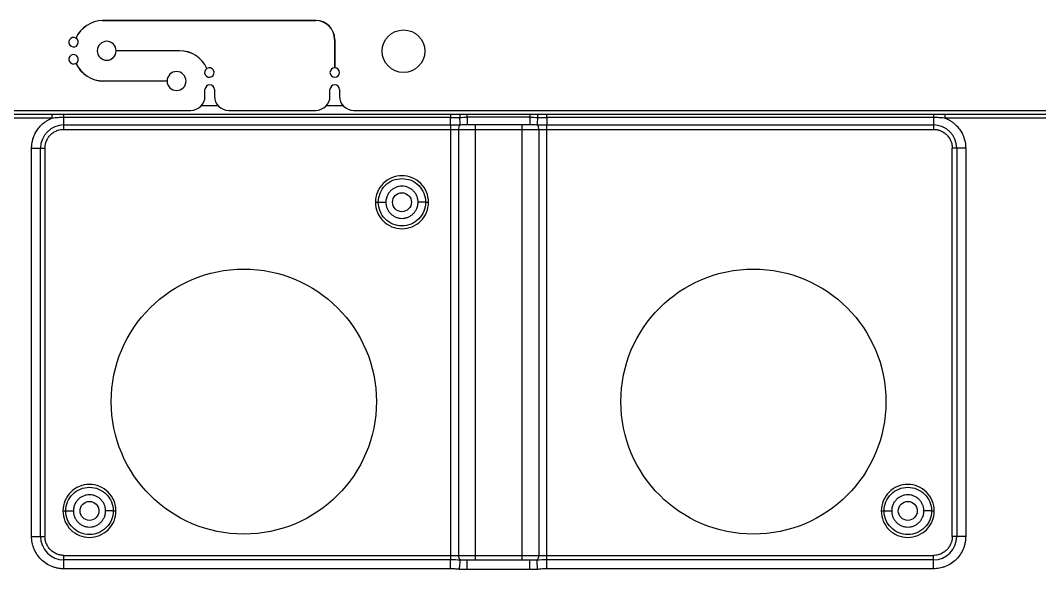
# Model space of a CAD drawing. Header units: millimetres. Extents: x -1 to 1576, y 30 to 633.
# Drawn here: x 930.4 to 1038, y 334.9 to 392.9 of the extents above; entities that cross this region are included whole.
import ezdxf

# ---------------------------------------------------------------- set-up
doc = ezdxf.new("R2010")
doc.units = ezdxf.units.MM

msp = doc.modelspace()

# ---------------------------------------------------------------- linework, layer by layer
at = {"color": 7, "linetype": 'Continuous', "lineweight": 25}
for p, q in [((939.08, 392.86), (961.59, 392.86)), ((961.59, 392.85), (939.08, 392.85)), ((963.59, 387.85), (963.59, 390.85)), ((963.6, 390.85), (963.6, 387.85)), ((940.51, 389.66), (947.19, 389.66)), ((947.19, 389.65), (940.51, 389.65)), ((939.17, 386.46), (945.89, 386.46)), ((945.89, 386.45), (939.17, 386.45)), ((949.89, 384.85), (949.89, 385.55)), ((950.89, 385.55), (950.89, 384.85)), ((963.09, 384.85), (963.09, 385.55)), ((964.09, 385.55), (964.09, 384.85)), ((857.95, 383.35), (948.39, 383.35)), ((951.27, 383.85), (949.51, 383.85)), ((952.39, 383.35), (961.59, 383.35)), ((964.47, 383.85), (962.71, 383.85)), ((965.59, 383.35), (1056.03, 383.35)), ((920.43, 382.97), (933.73, 382.97)), ((933.73, 382.53), (920.43, 382.53)), ((934.99, 382.96), (975.8, 382.96)), ((975.8, 382.6), (934.99, 382.6)), ((934.99, 381.35), (934.99, 382.6)), ((977.59, 382.95), (984.21, 382.95)), ((984.21, 382.62), (977.59, 382.62)), ((986, 382.96), (1026.81, 382.96)), ((1026.81, 382.6), (986, 382.6)), ((1026.81, 382.6), (1026.81, 381.35)), ((1028.07, 382.97), (1041.37, 382.97)), ((1041.37, 382.53), (1028.07, 382.53)), ((934.99, 381.82), (975.8, 381.82)), ((934.99, 381.35), (1026.81, 381.35)), ((975.8, 381.82), (975.8, 335.88)), ((976.68, 336.35), (976.68, 381.35)), ((977.54, 381.85), (977.59, 381.86)), ((977.59, 381.85), (984.21, 381.85)), ((978.42, 381.85), (978.42, 335.85)), ((983.38, 335.85), (983.38, 381.85)), ((984.21, 381.86), (984.26, 381.85)), ((985.13, 381.35), (985.13, 336.35)), ((986, 381.82), (1026.81, 381.82)), ((986, 335.88), (986, 381.82)), ((931.58, 338.35), (931.58, 379.35)), ((931.58, 379.35), (932.99, 379.35)), ((932.52, 338.35), (932.52, 379.35)), ((932.99, 379.35), (932.99, 338.35)), ((1030.23, 379.35), (1028.81, 379.35)), ((1028.81, 338.35), (1028.81, 379.35)), ((1029.28, 379.35), (1029.28, 338.35)), ((1030.23, 379.35), (1030.23, 338.35)), ((931.58, 338.35), (932.99, 338.35)), ((1030.23, 338.35), (1028.81, 338.35)), ((934.99, 334.94), (934.99, 336.35)), ((934.99, 336.35), (1026.81, 336.35)), ((975.8, 335.88), (934.99, 335.88)), ((984.21, 335.85), (977.59, 335.85)), ((984.26, 335.85), (984.21, 335.85)), ((1026.81, 335.88), (986, 335.88)), ((1026.81, 334.94), (1026.81, 336.35)), ((975.8, 334.94), (934.99, 334.94)), ((984.21, 334.85), (977.59, 334.85)), ((1026.81, 334.94), (986, 334.94))]:
    msp.add_line(p, q, dxfattribs=at)
for centre, radius in [((970.85, 389.6), 2.25), ((953.99, 352.6), 14), ((1007.81, 352.6), 14)]:
    msp.add_circle(centre, radius, dxfattribs=at)
at = {"color": 141}
for centre in [(970.69, 373.65), (937.69, 341.05), (1024.11, 341.05)]:
    msp.add_circle(centre, 1, dxfattribs=at)
at = {"color": 7, "linetype": 'Continuous', "lineweight": 25}
for centre, radius, start, end in [((939.17, 389.65), 3.21, 91.5822, 155.3856), ((939.17, 389.65), 3.2, 91.5847, 155.403), ((961.59, 390.85), 2, 360, 90), ((961.59, 390.85), 1.99, 360, 90), ((936.01, 390.55), 0.5, 60.3991, 59.2477), ((939.51, 389.65), 1, 0.2862, 359.7133), ((947.19, 386.45), 3.2, 24.6158, 89.9998), ((936.01, 388.75), 0.5, 300.7301, 299.5792), ((947.19, 386.45), 3.19, 24.5983, 89.9998), ((939.17, 389.65), 3.2, 204.6089, 269.9998), ((939.17, 389.65), 3.19, 204.5914, 269.9998), ((950.35, 387.35), 0.5, 120.7513, 119.6), ((963.59, 387.35), 0.5, 90.573, 89.427), ((946.89, 386.45), 1, 180.286, 179.7136), ((950.39, 385.55), 0.5, 0, 180), ((963.59, 385.55), 0.5, 0, 180), ((948.39, 384.85), 1.5, 270, 0), ((952.39, 384.85), 1.5, 180, 270), ((961.59, 384.85), 1.5, 270, 0), ((965.59, 384.85), 1.5, 180, 270), ((934.99, 379.35), 2.47, 90, 180), ((977.23, 381.43), 0.562, 132.435, 187.8232), ((984.57, 381.43), 0.562, 352.1767, 47.5651), ((1026.81, 379.35), 2.47, 360, 90), ((934.99, 338.35), 2.47, 180, 270), ((1026.81, 338.35), 2.47, 270, 360), ((977.23, 336.28), 0.562, 172.1767, 227.5651), ((984.57, 336.28), 0.562, 312.435, 7.8232)]:
    msp.add_arc(centre, radius, start, end, dxfattribs=at)
for points, knots in [([(931.58, 379.35), (931.58, 379.41), (931.58, 379.52), (931.59, 379.68), (931.61, 379.85), (931.64, 380.01), (931.68, 380.17), (931.75, 380.45), (931.9, 380.83), (932.16, 381.28), (932.48, 381.69), (932.82, 382), (933.14, 382.23), (933.43, 382.4), (933.63, 382.48), (933.73, 382.53)], [0, 0, 0, 0, 0.040883, 0.08158, 0.122187, 0.162802, 0.203521, 0.244441, 0.372171, 0.500035, 0.627766, 0.75563, 0.837187, 0.918385, 1, 1, 1, 1]), ([(933.73, 382.97), (933.82, 382.97), (934.03, 382.97), (934.36, 382.96), (934.69, 382.96), (934.9, 382.96), (934.99, 382.96)], [0, 0, 0, 0, 0.200515, 0.50786, 0.778848, 1, 1, 1, 1]), ([(933.73, 382.97), (933.73, 382.93), (933.73, 382.86), (933.73, 382.71), (933.73, 382.62), (933.73, 382.53)], [0, 0, 0, 0, 0.5, 0.5, 1, 1, 1, 1]), ([(934.99, 382.6), (934.89, 382.6), (934.68, 382.6), (934.37, 382.58), (934.05, 382.56), (933.84, 382.54), (933.73, 382.53)], [0, 0, 0, 0, 0.245457, 0.492199, 0.742868, 1, 1, 1, 1]), ([(975.8, 382.96), (975.94, 382.96), (976.28, 382.96), (976.61, 382.96), (976.8, 382.96)], [0, 0, 0, 0, 0.420474, 1, 1, 1, 1]), ([(975.8, 381.82), (975.8, 381.88), (975.8, 381.99), (975.8, 382.26), (975.8, 382.42), (975.8, 382.6)], [0, 0, 0, 0, 0.5, 0.5, 1, 1, 1, 1]), ([(976.85, 381.84), (976.85, 381.88), (976.84, 381.97), (976.82, 382.24), (976.81, 382.42), (976.79, 382.61)], [0, 0, 0, 0, 0.5, 0.5, 1, 1, 1, 1]), ([(976.8, 382.96), (976.92, 382.96), (977.18, 382.95), (977.44, 382.95), (977.59, 382.95)], [0, 0, 0, 0, 0.452244, 1, 1, 1, 1]), ([(977.59, 382.62), (977.59, 382.4), (977.59, 382.21), (977.59, 381.93), (977.59, 381.85), (977.59, 381.85)], [0, 0, 0, 0, 0.5, 0.5, 1, 1, 1, 1]), ([(984.21, 382.95), (984.36, 382.95), (984.62, 382.95), (984.88, 382.96), (985, 382.96)], [0, 0, 0, 0, 0.548125, 1, 1, 1, 1]), ([(984.21, 382.62), (984.21, 382.4), (984.21, 382.21), (984.21, 381.93), (984.21, 381.85), (984.21, 381.85)], [0, 0, 0, 0, 0.5, 0.5, 1, 1, 1, 1]), ([(985.01, 382.61), (985, 382.42), (984.98, 382.24), (984.96, 381.97), (984.95, 381.88), (984.95, 381.84)], [0, 0, 0, 0, 0.5, 0.5, 1, 1, 1, 1]), ([(985, 382.96), (985.2, 382.96), (985.53, 382.96), (985.86, 382.96), (986, 382.96)], [0, 0, 0, 0, 0.580575, 1, 1, 1, 1]), ([(986, 382.6), (986, 382.42), (986, 382.26), (986, 381.99), (986, 381.88), (986, 381.82)], [0, 0, 0, 0, 0.5, 0.5, 1, 1, 1, 1]), ([(1026.81, 382.96), (1026.9, 382.96), (1027.11, 382.96), (1027.45, 382.96), (1027.77, 382.97), (1027.99, 382.97), (1028.07, 382.97)], [0, 0, 0, 0, 0.221378, 0.492164, 0.7995, 1, 1, 1, 1]), ([(1028.07, 382.53), (1027.98, 382.54), (1027.81, 382.56), (1027.56, 382.57), (1027.31, 382.59), (1027.06, 382.6), (1026.89, 382.6), (1026.81, 382.6)], [0, 0, 0, 0, 0.206312, 0.4081642, 0.6068367, 0.8036604, 1, 1, 1, 1]), ([(1028.07, 382.53), (1028.07, 382.62), (1028.07, 382.71), (1028.07, 382.86), (1028.07, 382.93), (1028.07, 382.97)], [0, 0, 0, 0, 0.5, 0.5, 1, 1, 1, 1]), ([(1028.07, 382.53), (1028.12, 382.51), (1028.22, 382.46), (1028.37, 382.39), (1028.52, 382.31), (1028.66, 382.23), (1028.8, 382.13), (1029.02, 381.96), (1029.32, 381.69), (1029.65, 381.28), (1029.91, 380.83), (1030.07, 380.4), (1030.17, 380.01), (1030.22, 379.68), (1030.22, 379.46), (1030.23, 379.35)], [0, 0, 0, 0, 0.040883, 0.08158, 0.1221875, 0.1628022, 0.2035212, 0.2444406, 0.3721713, 0.5000352, 0.627766, 0.7556299, 0.8371868, 0.9183848, 1, 1, 1, 1]), ([(932.99, 379.35), (932.99, 379.4), (932.99, 379.48), (933.01, 379.6), (933.02, 379.73), (933.05, 379.85), (933.09, 379.97), (933.16, 380.18), (933.31, 380.46), (933.57, 380.78), (933.88, 381.04), (934.2, 381.2), (934.49, 381.3), (934.74, 381.34), (934.91, 381.35), (934.99, 381.35)], [0, 0, 0, 0, 0.040276, 0.080243, 0.120058, 0.159883, 0.199877, 0.240199, 0.370043, 0.500057, 0.629901, 0.759916, 0.840121, 0.919721, 1, 1, 1, 1]), ([(1026.81, 381.35), (1026.85, 381.35), (1026.94, 381.35), (1027.06, 381.34), (1027.19, 381.32), (1027.31, 381.29), (1027.43, 381.26), (1027.64, 381.18), (1027.92, 381.04), (1028.23, 380.78), (1028.49, 380.46), (1028.66, 380.14), (1028.75, 379.85), (1028.8, 379.6), (1028.81, 379.44), (1028.81, 379.35)], [0, 0, 0, 0, 0.040276, 0.080243, 0.120058, 0.159883, 0.199877, 0.240199, 0.370043, 0.500057, 0.629901, 0.759916, 0.840121, 0.919721, 1, 1, 1, 1]), ([(973.49, 373.65), (973.49, 374.02), (973.42, 374.39), (973.14, 375.06), (972.93, 375.37), (972.41, 375.89), (972.1, 376.1), (971.42, 376.38), (971.06, 376.45), (970.32, 376.45), (969.96, 376.38), (969.28, 376.1), (968.97, 375.89), (968.45, 375.37), (968.24, 375.06), (967.96, 374.39), (967.89, 374.02), (967.89, 373.65)], [0, 0, 0, 0, 0.125, 0.125, 0.25, 0.25, 0.375, 0.375, 0.5, 0.5, 0.625, 0.625, 0.75, 0.75, 0.875, 0.875, 1, 1, 1, 1]), ([(968.19, 373.65), (968.19, 373.98), (968.26, 374.31), (968.51, 374.91), (968.69, 375.19), (969.15, 375.65), (969.43, 375.84), (970.04, 376.09), (970.36, 376.15), (971.02, 376.15), (971.35, 376.09), (971.95, 375.84), (972.23, 375.65), (972.69, 375.19), (972.88, 374.91), (973.13, 374.31), (973.19, 373.98), (973.19, 373.65)], [0, 0, 0, 0, 0.125, 0.125, 0.25, 0.25, 0.375, 0.375, 0.5, 0.5, 0.625, 0.625, 0.75, 0.75, 0.875, 0.875, 1, 1, 1, 1]), ([(972.39, 373.65), (972.39, 373.7), (972.39, 373.79), (972.37, 373.92), (972.35, 374.05), (972.31, 374.18), (972.24, 374.37), (972.11, 374.6), (971.9, 374.86), (971.64, 375.08), (971.35, 375.23), (971.03, 375.33), (970.69, 375.36), (970.36, 375.33), (970.04, 375.23), (969.74, 375.08), (969.48, 374.86), (969.27, 374.6), (969.13, 374.34), (969.04, 374.09), (969, 373.88), (968.99, 373.73), (968.99, 373.65)], [0, 0, 0, 0, 0.025179, 0.05013, 0.075011, 0.099978, 0.125186, 0.187587, 0.250092, 0.312501, 0.37501, 0.437474, 0.50004, 0.562505, 0.625066, 0.687464, 0.749971, 0.812374, 0.874873, 0.916678, 0.958145, 1, 1, 1, 1]), ([(967.89, 373.65), (967.97, 373.65), (968.05, 373.65), (968.16, 373.65), (968.19, 373.65), (968.19, 373.65)], [0, 0, 0, 0, 0.5, 0.5, 1, 1, 1, 1]), ([(967.89, 373.65), (967.89, 373.29), (967.96, 372.92), (968.24, 372.24), (968.45, 371.93), (968.97, 371.41), (969.28, 371.21), (969.96, 370.93), (970.32, 370.85), (971.06, 370.85), (971.42, 370.93), (972.1, 371.21), (972.41, 371.41), (972.93, 371.93), (973.14, 372.24), (973.42, 372.92), (973.49, 373.29), (973.49, 373.65)], [0, 0, 0, 0, 0.125, 0.125, 0.25, 0.25, 0.375, 0.375, 0.5, 0.5, 0.625, 0.625, 0.75, 0.75, 0.875, 0.875, 1, 1, 1, 1]), ([(973.19, 373.65), (973.19, 373.33), (973.13, 373), (972.88, 372.39), (972.69, 372.12), (972.23, 371.65), (971.95, 371.47), (971.35, 371.22), (971.02, 371.15), (970.36, 371.15), (970.04, 371.22), (969.43, 371.47), (969.15, 371.65), (968.69, 372.12), (968.51, 372.39), (968.26, 373), (968.19, 373.33), (968.19, 373.65)], [0, 0, 0, 0, 0.125, 0.125, 0.25, 0.25, 0.375, 0.375, 0.5, 0.5, 0.625, 0.625, 0.75, 0.75, 0.875, 0.875, 1, 1, 1, 1]), ([(968.19, 373.65), (968.19, 373.65), (968.28, 373.65), (968.57, 373.65), (968.78, 373.65), (968.99, 373.65)], [0, 0, 0, 0, 0.5, 0.5, 1, 1, 1, 1]), ([(968.99, 373.65), (968.99, 373.61), (968.99, 373.52), (969.01, 373.39), (969.04, 373.26), (969.07, 373.13), (969.14, 372.94), (969.27, 372.7), (969.48, 372.44), (969.74, 372.23), (970.04, 372.07), (970.36, 371.97), (970.69, 371.94), (971.02, 371.97), (971.35, 372.07), (971.64, 372.23), (971.9, 372.44), (972.11, 372.7), (972.25, 372.97), (972.34, 373.21), (972.38, 373.43), (972.39, 373.58), (972.39, 373.65)], [0, 0, 0, 0, 0.025108, 0.050018, 0.074887, 0.09987, 0.125122, 0.187514, 0.250079, 0.312484, 0.374988, 0.437452, 0.500017, 0.562482, 0.625047, 0.687453, 0.749962, 0.812367, 0.874868, 0.916676, 0.958145, 1, 1, 1, 1]), ([(973.19, 373.65), (973.19, 373.65), (973.1, 373.65), (972.81, 373.65), (972.6, 373.65), (972.39, 373.65)], [0, 0, 0, 0, 0.5, 0.5, 1, 1, 1, 1]), ([(973.19, 373.65), (973.19, 373.65), (973.22, 373.65), (973.33, 373.65), (973.41, 373.65), (973.49, 373.65)], [0, 0, 0, 0, 0.5, 0.5, 1, 1, 1, 1]), ([(940.49, 341.05), (940.49, 341.42), (940.42, 341.79), (940.14, 342.46), (939.93, 342.77), (939.41, 343.29), (939.1, 343.5), (938.42, 343.78), (938.06, 343.85), (937.32, 343.85), (936.96, 343.78), (936.28, 343.5), (935.97, 343.29), (935.45, 342.77), (935.24, 342.46), (934.96, 341.79), (934.89, 341.42), (934.89, 341.05)], [0, 0, 0, 0, 0.125, 0.125, 0.25, 0.25, 0.375, 0.375, 0.5, 0.5, 0.625, 0.625, 0.75, 0.75, 0.875, 0.875, 1, 1, 1, 1]), ([(935.19, 341.05), (935.19, 341.38), (935.26, 341.71), (935.51, 342.31), (935.69, 342.59), (936.15, 343.05), (936.43, 343.24), (937.04, 343.49), (937.36, 343.55), (938.02, 343.55), (938.35, 343.49), (938.95, 343.24), (939.23, 343.05), (939.69, 342.59), (939.88, 342.31), (940.13, 341.71), (940.19, 341.38), (940.19, 341.05)], [0, 0, 0, 0, 0.125, 0.125, 0.25, 0.25, 0.375, 0.375, 0.5, 0.5, 0.625, 0.625, 0.75, 0.75, 0.875, 0.875, 1, 1, 1, 1]), ([(1026.91, 341.05), (1026.91, 341.42), (1026.84, 341.79), (1026.56, 342.46), (1026.35, 342.77), (1025.83, 343.29), (1025.52, 343.5), (1024.84, 343.78), (1024.48, 343.85), (1023.74, 343.85), (1023.38, 343.78), (1022.7, 343.5), (1022.39, 343.29), (1021.87, 342.77), (1021.66, 342.46), (1021.38, 341.79), (1021.31, 341.42), (1021.31, 341.05)], [0, 0, 0, 0, 0.125, 0.125, 0.25, 0.25, 0.375, 0.375, 0.5, 0.5, 0.625, 0.625, 0.75, 0.75, 0.875, 0.875, 1, 1, 1, 1]), ([(1021.61, 341.05), (1021.61, 341.38), (1021.68, 341.71), (1021.93, 342.31), (1022.11, 342.59), (1022.57, 343.05), (1022.85, 343.24), (1023.46, 343.49), (1023.78, 343.55), (1024.44, 343.55), (1024.77, 343.49), (1025.37, 343.24), (1025.65, 343.05), (1026.11, 342.59), (1026.3, 342.31), (1026.55, 341.71), (1026.61, 341.38), (1026.61, 341.05)], [0, 0, 0, 0, 0.125, 0.125, 0.25, 0.25, 0.375, 0.375, 0.5, 0.5, 0.625, 0.625, 0.75, 0.75, 0.875, 0.875, 1, 1, 1, 1]), ([(939.39, 341.05), (939.39, 341.1), (939.39, 341.19), (939.37, 341.32), (939.35, 341.45), (939.31, 341.58), (939.24, 341.77), (939.11, 342), (938.9, 342.26), (938.64, 342.48), (938.35, 342.63), (938.03, 342.73), (937.69, 342.76), (937.36, 342.73), (937.04, 342.63), (936.74, 342.48), (936.48, 342.26), (936.27, 342), (936.13, 341.74), (936.04, 341.49), (936, 341.28), (935.99, 341.13), (935.99, 341.05)], [0, 0, 0, 0, 0.025179, 0.05013, 0.075011, 0.099978, 0.125186, 0.187587, 0.250092, 0.312501, 0.37501, 0.437474, 0.50004, 0.562505, 0.625066, 0.687464, 0.749971, 0.812374, 0.874873, 0.916678, 0.958145, 1, 1, 1, 1]), ([(1025.81, 341.05), (1025.81, 341.1), (1025.81, 341.19), (1025.79, 341.32), (1025.77, 341.45), (1025.73, 341.58), (1025.66, 341.77), (1025.53, 342), (1025.32, 342.26), (1025.06, 342.48), (1024.77, 342.63), (1024.45, 342.73), (1024.11, 342.76), (1023.78, 342.73), (1023.46, 342.63), (1023.16, 342.48), (1022.9, 342.26), (1022.69, 342), (1022.55, 341.74), (1022.46, 341.49), (1022.42, 341.28), (1022.41, 341.13), (1022.41, 341.05)], [0, 0, 0, 0, 0.0251787, 0.0501305, 0.0750111, 0.0999776, 0.1251857, 0.1875872, 0.2500924, 0.3125007, 0.3750105, 0.4374745, 0.5000396, 0.5625052, 0.6250657, 0.6874643, 0.7499709, 0.8123744, 0.8748727, 0.9166785, 0.958145, 1, 1, 1, 1]), ([(934.89, 341.05), (934.89, 340.69), (934.96, 340.32), (935.24, 339.64), (935.45, 339.33), (935.97, 338.81), (936.28, 338.61), (936.96, 338.33), (937.32, 338.25), (938.06, 338.25), (938.42, 338.33), (939.1, 338.61), (939.41, 338.81), (939.93, 339.33), (940.14, 339.64), (940.42, 340.32), (940.49, 340.69), (940.49, 341.05)], [0, 0, 0, 0, 0.125, 0.125, 0.25, 0.25, 0.375, 0.375, 0.5, 0.5, 0.625, 0.625, 0.75, 0.75, 0.875, 0.875, 1, 1, 1, 1]), ([(934.89, 341.05), (934.97, 341.05), (935.05, 341.05), (935.16, 341.05), (935.19, 341.05), (935.19, 341.05)], [0, 0, 0, 0, 0.5, 0.5, 1, 1, 1, 1]), ([(940.19, 341.05), (940.19, 340.73), (940.13, 340.4), (939.88, 339.79), (939.69, 339.52), (939.23, 339.05), (938.95, 338.87), (938.35, 338.62), (938.02, 338.55), (937.36, 338.55), (937.04, 338.62), (936.43, 338.87), (936.15, 339.05), (935.69, 339.52), (935.51, 339.79), (935.26, 340.4), (935.19, 340.73), (935.19, 341.05)], [0, 0, 0, 0, 0.125, 0.125, 0.25, 0.25, 0.375, 0.375, 0.5, 0.5, 0.625, 0.625, 0.75, 0.75, 0.875, 0.875, 1, 1, 1, 1]), ([(935.19, 341.05), (935.19, 341.05), (935.28, 341.05), (935.57, 341.05), (935.78, 341.05), (935.99, 341.05)], [0, 0, 0, 0, 0.5, 0.5, 1, 1, 1, 1]), ([(935.99, 341.05), (935.99, 341.01), (935.99, 340.92), (936.01, 340.79), (936.04, 340.66), (936.07, 340.53), (936.14, 340.34), (936.27, 340.1), (936.48, 339.84), (936.74, 339.63), (937.04, 339.47), (937.36, 339.37), (937.69, 339.34), (938.02, 339.37), (938.35, 339.47), (938.64, 339.63), (938.9, 339.84), (939.11, 340.1), (939.25, 340.37), (939.34, 340.61), (939.38, 340.83), (939.39, 340.98), (939.39, 341.05)], [0, 0, 0, 0, 0.025108, 0.050018, 0.074887, 0.09987, 0.125122, 0.187514, 0.250079, 0.312484, 0.374988, 0.437452, 0.500017, 0.562482, 0.625047, 0.687453, 0.749962, 0.812367, 0.874868, 0.916676, 0.958145, 1, 1, 1, 1]), ([(940.19, 341.05), (940.19, 341.05), (940.1, 341.05), (939.81, 341.05), (939.6, 341.05), (939.39, 341.05)], [0, 0, 0, 0, 0.5, 0.5, 1, 1, 1, 1]), ([(940.19, 341.05), (940.19, 341.05), (940.22, 341.05), (940.33, 341.05), (940.41, 341.05), (940.49, 341.05)], [0, 0, 0, 0, 0.5, 0.5, 1, 1, 1, 1]), ([(1021.31, 341.05), (1021.39, 341.05), (1021.47, 341.05), (1021.58, 341.05), (1021.61, 341.05), (1021.61, 341.05)], [0, 0, 0, 0, 0.5, 0.5, 1, 1, 1, 1]), ([(1021.31, 341.05), (1021.31, 340.69), (1021.38, 340.32), (1021.66, 339.64), (1021.87, 339.33), (1022.39, 338.81), (1022.7, 338.61), (1023.38, 338.33), (1023.74, 338.25), (1024.48, 338.25), (1024.84, 338.33), (1025.52, 338.61), (1025.83, 338.81), (1026.35, 339.33), (1026.56, 339.64), (1026.84, 340.32), (1026.91, 340.69), (1026.91, 341.05)], [0, 0, 0, 0, 0.125, 0.125, 0.25, 0.25, 0.375, 0.375, 0.5, 0.5, 0.625, 0.625, 0.75, 0.75, 0.875, 0.875, 1, 1, 1, 1]), ([(1026.61, 341.05), (1026.61, 340.73), (1026.55, 340.4), (1026.3, 339.79), (1026.11, 339.52), (1025.65, 339.05), (1025.37, 338.87), (1024.77, 338.62), (1024.44, 338.55), (1023.78, 338.55), (1023.46, 338.62), (1022.85, 338.87), (1022.57, 339.05), (1022.11, 339.52), (1021.93, 339.79), (1021.68, 340.4), (1021.61, 340.73), (1021.61, 341.05)], [0, 0, 0, 0, 0.125, 0.125, 0.25, 0.25, 0.375, 0.375, 0.5, 0.5, 0.625, 0.625, 0.75, 0.75, 0.875, 0.875, 1, 1, 1, 1]), ([(1021.61, 341.05), (1021.61, 341.05), (1021.7, 341.05), (1021.99, 341.05), (1022.2, 341.05), (1022.41, 341.05)], [0, 0, 0, 0, 0.5, 0.5, 1, 1, 1, 1]), ([(1021.61, 341.05), (1021.61, 341.05), (1021.7, 341.05), (1021.99, 341.05), (1022.2, 341.05), (1022.41, 341.05)], [0, 0, 0, 0, 0.5, 0.5, 1, 1, 1, 1]), ([(1022.41, 341.05), (1022.41, 341.01), (1022.41, 340.92), (1022.43, 340.79), (1022.46, 340.66), (1022.49, 340.53), (1022.56, 340.34), (1022.69, 340.1), (1022.9, 339.84), (1023.16, 339.63), (1023.46, 339.47), (1023.78, 339.37), (1024.11, 339.34), (1024.44, 339.37), (1024.77, 339.47), (1025.06, 339.63), (1025.32, 339.84), (1025.53, 340.1), (1025.67, 340.37), (1025.76, 340.61), (1025.8, 340.83), (1025.81, 340.98), (1025.81, 341.05)], [0, 0, 0, 0, 0.025108, 0.050018, 0.074887, 0.09987, 0.125122, 0.187514, 0.250079, 0.312484, 0.374988, 0.437452, 0.500017, 0.562482, 0.625047, 0.687453, 0.749962, 0.812367, 0.874868, 0.916676, 0.958145, 1, 1, 1, 1]), ([(1026.61, 341.05), (1026.61, 341.05), (1026.52, 341.05), (1026.23, 341.05), (1026.02, 341.05), (1025.81, 341.05)], [0, 0, 0, 0, 0.5, 0.5, 1, 1, 1, 1]), ([(1026.61, 341.05), (1026.61, 341.05), (1026.64, 341.05), (1026.75, 341.05), (1026.83, 341.05), (1026.91, 341.05)], [0, 0, 0, 0, 0.5, 0.5, 1, 1, 1, 1]), ([(934.99, 334.94), (934.93, 334.94), (934.81, 334.94), (934.62, 334.96), (934.44, 334.98), (934.26, 335.02), (934.08, 335.06), (933.91, 335.11), (933.57, 335.24), (933.1, 335.48), (932.56, 335.92), (932.12, 336.46), (931.85, 336.98), (931.71, 337.4), (931.63, 337.71), (931.59, 338.03), (931.58, 338.25), (931.58, 338.35)], [0, 0, 0, 0, 0.034552, 0.068858, 0.103016, 0.137128, 0.171294, 0.205615, 0.240191, 0.37006, 0.500029, 0.629897, 0.759866, 0.820152, 0.879909, 0.939678, 1, 1, 1, 1]), ([(934.99, 336.35), (934.95, 336.35), (934.86, 336.36), (934.74, 336.37), (934.62, 336.39), (934.49, 336.41), (934.37, 336.45), (934.17, 336.52), (933.88, 336.67), (933.57, 336.93), (933.31, 337.25), (933.14, 337.57), (933.05, 337.85), (933, 338.1), (932.99, 338.27), (932.99, 338.35)], [0, 0, 0, 0, 0.040276, 0.080243, 0.120058, 0.159883, 0.199877, 0.240199, 0.370043, 0.500057, 0.629901, 0.759916, 0.840121, 0.919721, 1, 1, 1, 1]), ([(1030.23, 338.35), (1030.22, 338.29), (1030.22, 338.17), (1030.21, 337.98), (1030.18, 337.8), (1030.15, 337.62), (1030.1, 337.45), (1030.05, 337.27), (1029.93, 336.94), (1029.69, 336.46), (1029.24, 335.92), (1028.7, 335.48), (1028.19, 335.21), (1027.76, 335.07), (1027.45, 334.99), (1027.13, 334.95), (1026.92, 334.94), (1026.81, 334.94)], [0, 0, 0, 0, 0.034552, 0.068858, 0.103016, 0.137128, 0.171294, 0.205615, 0.240191, 0.37006, 0.500029, 0.629897, 0.759866, 0.820152, 0.879909, 0.939678, 1, 1, 1, 1]), ([(1028.81, 338.35), (1028.81, 338.31), (1028.81, 338.23), (1028.8, 338.1), (1028.78, 337.98), (1028.75, 337.86), (1028.71, 337.74), (1028.64, 337.53), (1028.5, 337.25), (1028.23, 336.93), (1027.92, 336.67), (1027.6, 336.5), (1027.31, 336.41), (1027.06, 336.36), (1026.9, 336.36), (1026.81, 336.35)], [0, 0, 0, 0, 0.040276, 0.080243, 0.120058, 0.159883, 0.199877, 0.240199, 0.370043, 0.500057, 0.629901, 0.759916, 0.840121, 0.919721, 1, 1, 1, 1]), ([(975.8, 334.94), (975.8, 335.14), (975.8, 335.35), (975.8, 335.68), (975.8, 335.81), (975.8, 335.88)], [0, 0, 0, 0, 0.5, 0.5, 1, 1, 1, 1]), ([(976.77, 334.88), (976.79, 335.11), (976.81, 335.34), (976.84, 335.7), (976.85, 335.82), (976.85, 335.86)], [0, 0, 0, 0, 0.5, 0.5, 1, 1, 1, 1]), ([(977.59, 334.85), (977.59, 334.98), (977.59, 335.11), (977.59, 335.36), (977.59, 335.47), (977.59, 335.65), (977.59, 335.73), (977.59, 335.83), (977.59, 335.85), (977.59, 335.85)], [0, 0, 0, 0, 0.25, 0.25, 0.5, 0.5, 0.75, 0.75, 1, 1, 1, 1]), ([(984.21, 334.85), (984.21, 335.11), (984.21, 335.38), (984.21, 335.75), (984.21, 335.85), (984.21, 335.85)], [0, 0, 0, 0, 0.5, 0.5, 1, 1, 1, 1]), ([(985.03, 334.88), (985.01, 335.11), (984.99, 335.34), (984.96, 335.7), (984.95, 335.82), (984.95, 335.86)], [0, 0, 0, 0, 0.5, 0.5, 1, 1, 1, 1]), ([(986, 334.94), (986, 335.14), (986, 335.35), (986, 335.68), (986, 335.81), (986, 335.88)], [0, 0, 0, 0, 0.5, 0.5, 1, 1, 1, 1]), ([(976.77, 334.88), (976.69, 334.89), (976.52, 334.9), (976.27, 334.92), (976.04, 334.94), (975.88, 334.94), (975.8, 334.94)], [0, 0, 0, 0, 0.26275, 0.514851, 0.767475, 1, 1, 1, 1]), ([(977.59, 334.85), (977.44, 334.85), (977.17, 334.85), (976.89, 334.87), (976.77, 334.88)], [0, 0, 0, 0, 0.556213, 1, 1, 1, 1]), ([(985.03, 334.88), (984.97, 334.87), (984.85, 334.87), (984.66, 334.86), (984.44, 334.85), (984.29, 334.85), (984.21, 334.85)], [0, 0, 0, 0, 0.2078706, 0.4437568, 0.7077728, 1, 1, 1, 1]), ([(986, 334.94), (985.92, 334.94), (985.77, 334.94), (985.53, 334.92), (985.28, 334.9), (985.11, 334.89), (985.03, 334.88)], [0, 0, 0, 0, 0.232371, 0.485289, 0.737412, 1, 1, 1, 1])]:
    msp.add_open_spline(points, degree=3, knots=knots, dxfattribs=at)
for points in [[(934.99, 382.6), (934.99, 382.75), (934.99, 382.89), (934.99, 382.96)], [(975.8, 382.96), (975.8, 382.89), (975.8, 382.75), (975.8, 382.6)], [(975.8, 382.6), (976.13, 382.6), (976.45, 382.61), (976.79, 382.61)], [(976.8, 382.96), (976.8, 382.89), (976.79, 382.76), (976.79, 382.61)], [(976.79, 382.61), (977.06, 382.62), (977.33, 382.62), (977.59, 382.62)], [(977.59, 382.62), (977.59, 382.76), (977.59, 382.89), (977.59, 382.95)], [(984.21, 382.95), (984.21, 382.89), (984.21, 382.76), (984.21, 382.62)], [(984.21, 382.62), (984.48, 382.62), (984.74, 382.62), (985.01, 382.61)], [(985, 382.96), (985.01, 382.89), (985.01, 382.76), (985.01, 382.61)], [(985.01, 382.61), (985.35, 382.61), (985.68, 382.6), (986, 382.6)], [(986, 382.6), (986, 382.75), (986, 382.89), (986, 382.96)], [(1026.81, 382.96), (1026.81, 382.89), (1026.81, 382.75), (1026.81, 382.6)], [(975.8, 381.82), (976.17, 381.82), (976.53, 381.83), (976.85, 381.84)], [(976.85, 381.84), (977.09, 381.85), (977.33, 381.85), (977.59, 381.85)], [(984.21, 381.85), (984.47, 381.85), (984.71, 381.85), (984.95, 381.84)], [(984.95, 381.84), (985.27, 381.83), (985.64, 381.82), (986, 381.82)], [(976.85, 335.86), (976.53, 335.87), (976.17, 335.88), (975.8, 335.88)], [(977.59, 335.85), (977.33, 335.85), (977.09, 335.85), (976.85, 335.86)], [(984.95, 335.86), (984.71, 335.85), (984.47, 335.85), (984.21, 335.85)], [(986, 335.88), (985.64, 335.88), (985.27, 335.87), (984.95, 335.86)]]:
    msp.add_open_spline(points, degree=3, dxfattribs=at)

doc.saveas('drawing.dxf')
